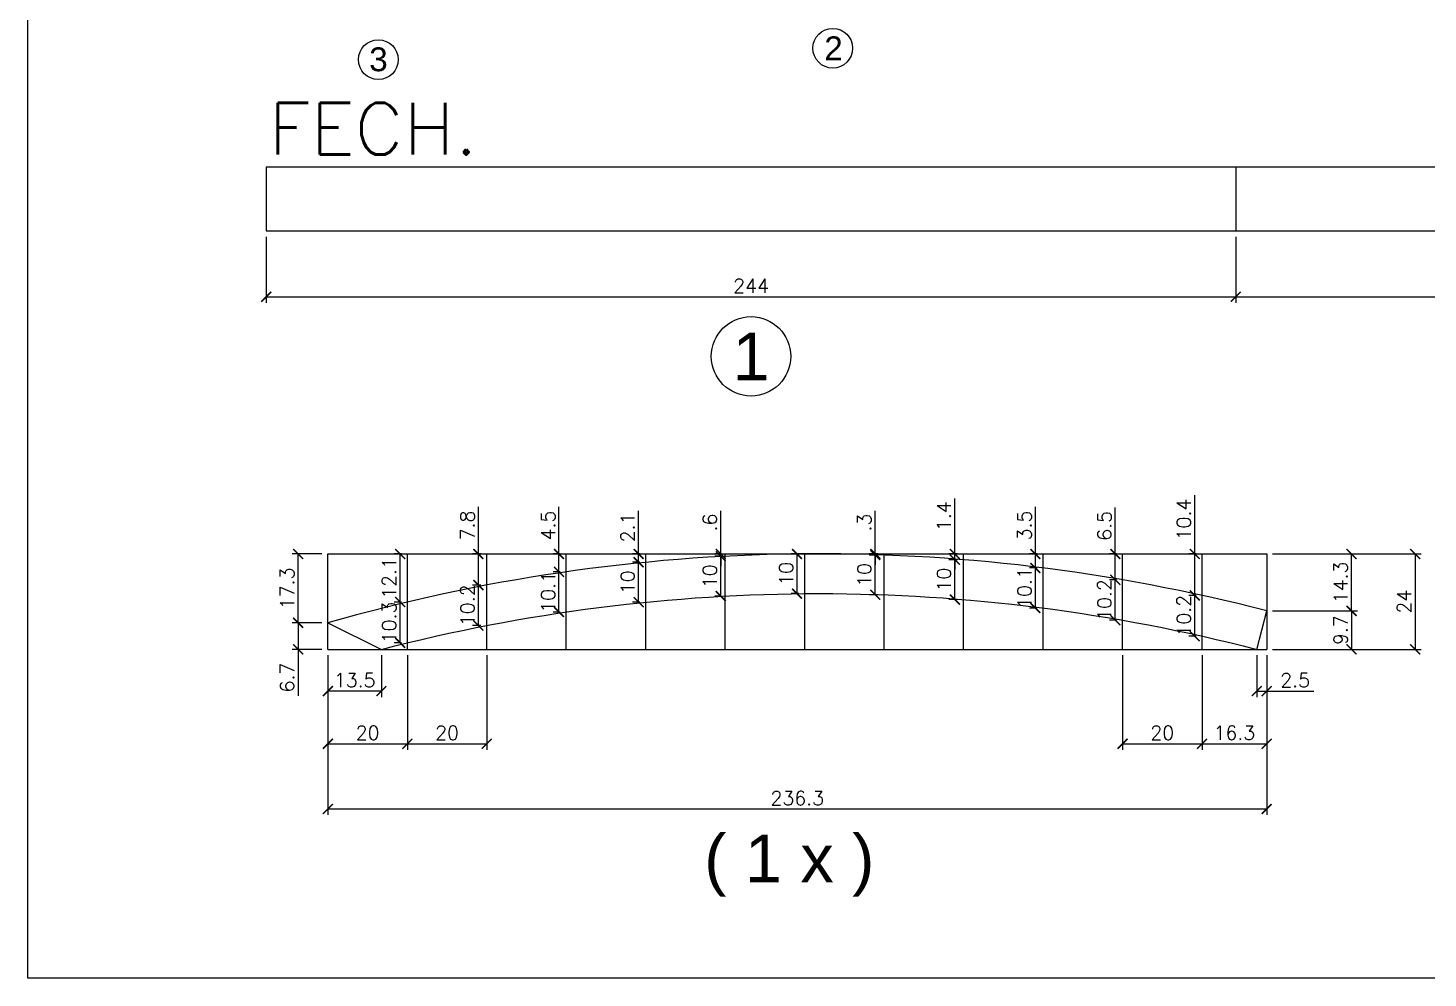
# Model space of a CAD drawing. Extents: x 1894 to 8661, y -614 to 3008.
# Drawn here: x 5896 to 6601, y 834 to 1313 of the extents above; entities that cross this region are included whole.
import ezdxf
from ezdxf.enums import TextEntityAlignment as Align

# ---------------------------------------------------------------- set-up
doc = ezdxf.new("R2010")
doc.units = 0
doc.header["$PDMODE"] = 34
for name, color, linetype in [('COTA', 241, 'Continuous'), ('Painéis', 200, 'Continuous'), ('Romaneio', 10, 'Continuous')]:
    doc.layers.add(name, color=color, linetype=linetype)
doc.layers.add('Texto Seção', color=7, linetype='Continuous', lineweight=15)
doc.styles.add('ARIAL', font='arial.ttf')
doc.styles.add('REGUA-120', font='ROMANS.shx', dxfattribs={"height": 15})
doc.styles.add('ROMANS', font='romans.shx')
doc.dimstyles.new('Cota Seção (2x)', dxfattribs={"dimtxt": 7, "dimasz": 5, "dimexe": 3, "dimexo": 3, "dimgap": 2, "dimtad": 3, "dimdec": 1, "dimlfac": 0.5, "dimzin": 12, "dimdsep": 46, "dimtxsty": 'ROMANS', "dimblk": 'ARCHTICK', "dimcen": 0, "dimclrd": 4, "dimclre": 4, "dimclrt": 1, "dimadec": 1, "dimazin": 3, "dimtfac": 1, "dimtdec": 1, "dimtmove": 0, "dimatfit": 3, "dimldrblk": 'OBLIQUE', "dimfxl": 1, "dimtolj": 1, "dimtzin": 12, "dimarcsym": 0})

# ---------------------------------------------------------------- blocks, each defined once
blk = doc.blocks.new('_ArchTick')
at = {"color": 0, "linetype": 'ByBlock', "const_width": 0.15}
blk.add_lwpolyline([(-0.5, -0.5), (0.5, 0.5)], dxfattribs=at)
blk = doc.blocks.new('*D295')
at = {"layer": 'COTA', "color": 4, "lineweight": -2, "transparency": 16777216}
for p, q in [((6016.35, 1207.56), (6016.35, 1174.4)), ((6504.35, 1207.56), (6504.35, 1174.4)), ((6016.35, 1177.4), (6504.35, 1177.4))]:
    blk.add_line(p, q, dxfattribs=at)
at = {"layer": 'Defpoints', "color": 0, "transparency": 16777216}
for p in [(6016.35, 1210.56), (6504.35, 1210.56), (6504.35, 1177.4)]:
    blk.add_point(p, dxfattribs=at)
at = {"layer": 'COTA', "color": 4, "lineweight": -2, "transparency": 16777216, "xscale": 5, "yscale": 5, "zscale": 5, "rotation": 180}
blk.add_blockref('_ArchTick', (6016.35, 1177.4), dxfattribs=at)
at = {"layer": 'COTA', "color": 4, "lineweight": -2, "transparency": 16777216, "xscale": 5, "yscale": 5, "zscale": 5}
blk.add_blockref('_ArchTick', (6504.35, 1177.4), dxfattribs=at)
at = {"layer": 'COTA', "color": 1, "transparency": 16777216, "insert": (6260.35, 1182.9), "char_height": 7, "attachment_point": 5, "style": 'ROMANS'}
blk.add_mtext('\\A1;244', dxfattribs=at)
blk = doc.blocks.new('_Oblique')
at = {"color": 0, "linetype": 'ByBlock', "lineweight": -2}
blk.add_line((-0.5, -0.5), (0.5, 0.5), dxfattribs=at)
blk = doc.blocks.new('*D338')
at = {"layer": 'COTA', "color": 4, "lineweight": -2, "transparency": 16777216}
for p, q in [((6504.35, 1207.56), (6504.35, 1174.4)), ((6846.35, 1207.56), (6846.35, 1174.4)), ((6504.35, 1177.4), (6846.35, 1177.4))]:
    blk.add_line(p, q, dxfattribs=at)
at = {"layer": 'Defpoints', "color": 0, "transparency": 16777216}
for p in [(6504.35, 1210.56), (6846.35, 1210.56), (6846.35, 1177.4)]:
    blk.add_point(p, dxfattribs=at)
at = {"layer": 'COTA', "color": 4, "lineweight": -2, "transparency": 16777216, "xscale": 5, "yscale": 5, "zscale": 5, "rotation": 180}
blk.add_blockref('_ArchTick', (6504.35, 1177.4), dxfattribs=at)
at = {"layer": 'COTA', "color": 4, "lineweight": -2, "transparency": 16777216, "xscale": 5, "yscale": 5, "zscale": 5}
blk.add_blockref('_ArchTick', (6846.35, 1177.4), dxfattribs=at)
at = {"layer": 'COTA', "color": 1, "transparency": 16777216, "insert": (6675.35, 1182.9), "char_height": 7, "attachment_point": 5, "style": 'ROMANS'}
blk.add_mtext('\\A1;171', dxfattribs=at)
blk = doc.blocks.new('*D346')
at = {"layer": 'COTA', "color": 4, "lineweight": -2, "transparency": 16777216}
for p, q in [((6047.36, 996.9), (6047.36, 916.55)), ((6519.93, 996.9), (6519.93, 916.55)), ((6047.36, 919.55), (6519.93, 919.55))]:
    blk.add_line(p, q, dxfattribs=at)
at = {"layer": 'Defpoints', "color": 0, "transparency": 16777216}
for p in [(6047.36, 999.9), (6519.93, 999.9), (6519.93, 919.55)]:
    blk.add_point(p, dxfattribs=at)
at = {"layer": 'COTA', "color": 4, "lineweight": -2, "transparency": 16777216, "xscale": 5, "yscale": 5, "zscale": 5, "rotation": 180}
blk.add_blockref('_ArchTick', (6047.36, 919.55), dxfattribs=at)
at = {"layer": 'COTA', "color": 4, "lineweight": -2, "transparency": 16777216, "xscale": 5, "yscale": 5, "zscale": 5}
blk.add_blockref('_ArchTick', (6519.93, 919.55), dxfattribs=at)
at = {"layer": 'COTA', "color": 1, "transparency": 16777216, "insert": (6283.64, 925.05), "char_height": 7, "attachment_point": 5, "style": 'ROMANS'}
blk.add_mtext('\\A1;236.3', dxfattribs=at)
blk = doc.blocks.new('*D347')
at = {"layer": 'COTA', "color": 4, "lineweight": -2, "transparency": 16777216}
for p, q in [((6044.36, 1013.27), (6029.37, 1013.27)), ((6032.37, 1013.27), (6032.37, 999.9)), ((6044.36, 999.9), (6029.37, 999.9)), ((6032.37, 999.9), (6032.37, 976.57))]:
    blk.add_line(p, q, dxfattribs=at)
at = {"layer": 'Defpoints', "color": 0, "transparency": 16777216}
for p in [(6047.36, 1013.27), (6032.37, 999.9), (6047.36, 999.9)]:
    blk.add_point(p, dxfattribs=at)
at = {"layer": 'COTA', "color": 4, "lineweight": -2, "transparency": 16777216, "xscale": 5, "yscale": 5, "zscale": 5}
for p, rotation in [((6032.37, 1013.27), 90), ((6032.37, 999.9), 270)]:
    blk.add_blockref('_ArchTick', p, dxfattribs=dict(at, rotation=rotation))
at = {"layer": 'COTA', "color": 1, "transparency": 16777216, "insert": (6026.87, 985.74), "char_height": 7, "attachment_point": 5, "rotation": 90, "style": 'ROMANS'}
blk.add_mtext('\\A1;6.7', dxfattribs=at)
blk = doc.blocks.new('*D348')
at = {"layer": 'COTA', "color": 4, "lineweight": -2, "transparency": 16777216}
for p, q in [((6044.36, 1047.91), (6029.37, 1047.91)), ((6032.37, 1013.27), (6032.37, 1047.91)), ((6044.36, 1013.27), (6029.37, 1013.27))]:
    blk.add_line(p, q, dxfattribs=at)
at = {"layer": 'Defpoints', "color": 0, "transparency": 16777216}
for p in [(6032.37, 1047.91), (6047.36, 1047.91), (6047.36, 1013.27)]:
    blk.add_point(p, dxfattribs=at)
at = {"layer": 'COTA', "color": 4, "lineweight": -2, "transparency": 16777216, "xscale": 5, "yscale": 5, "zscale": 5}
for p, rotation in [((6032.37, 1047.91), 90), ((6032.37, 1013.27), 270)]:
    blk.add_blockref('_ArchTick', p, dxfattribs=dict(at, rotation=rotation))
at = {"layer": 'COTA', "color": 1, "transparency": 16777216, "insert": (6026.87, 1030.59), "char_height": 7, "attachment_point": 5, "rotation": 90, "style": 'ROMANS'}
blk.add_mtext('\\A1;17.3', dxfattribs=at)
blk = doc.blocks.new('*D349')
at = {"layer": 'COTA', "color": 4, "lineweight": -2, "transparency": 16777216}
for p, q in [((6047.36, 996.9), (6047.36, 975.89)), ((6074.34, 996.9), (6074.34, 975.89)), ((6074.34, 978.89), (6047.36, 978.89))]:
    blk.add_line(p, q, dxfattribs=at)
at = {"layer": 'Defpoints', "color": 0, "transparency": 16777216}
for p in [(6047.36, 999.9), (6074.34, 999.9), (6047.36, 978.89)]:
    blk.add_point(p, dxfattribs=at)
at = {"layer": 'COTA', "color": 4, "lineweight": -2, "transparency": 16777216, "xscale": 5, "yscale": 5, "zscale": 5, "rotation": 180}
blk.add_blockref('_ArchTick', (6047.36, 978.89), dxfattribs=at)
at = {"layer": 'COTA', "color": 4, "lineweight": -2, "transparency": 16777216, "xscale": 5, "yscale": 5, "zscale": 5}
blk.add_blockref('_ArchTick', (6074.34, 978.89), dxfattribs=at)
at = {"layer": 'COTA', "color": 1, "transparency": 16777216, "insert": (6060.85, 984.39), "char_height": 7, "attachment_point": 5, "style": 'ROMANS'}
blk.add_mtext('\\A1;13.5', dxfattribs=at)
blk = doc.blocks.new('*D350')
at = {"layer": 'COTA', "color": 4, "lineweight": -2, "transparency": 16777216}
for p, q in [((6047.36, 996.9), (6047.36, 949.37)), ((6087.36, 996.9), (6087.36, 949.37)), ((6047.36, 952.37), (6087.36, 952.37))]:
    blk.add_line(p, q, dxfattribs=at)
at = {"layer": 'Defpoints', "color": 0, "transparency": 16777216}
for p in [(6047.36, 999.9), (6087.36, 999.9), (6087.36, 952.37)]:
    blk.add_point(p, dxfattribs=at)
at = {"layer": 'COTA', "color": 4, "lineweight": -2, "transparency": 16777216, "xscale": 5, "yscale": 5, "zscale": 5, "rotation": 180}
blk.add_blockref('_ArchTick', (6047.36, 952.37), dxfattribs=at)
at = {"layer": 'COTA', "color": 4, "lineweight": -2, "transparency": 16777216, "xscale": 5, "yscale": 5, "zscale": 5}
blk.add_blockref('_ArchTick', (6087.36, 952.37), dxfattribs=at)
at = {"layer": 'COTA', "color": 1, "transparency": 16777216, "insert": (6067.36, 957.87), "char_height": 7, "attachment_point": 5, "style": 'ROMANS'}
blk.add_mtext('\\A1;20', dxfattribs=at)
blk = doc.blocks.new('*D351')
at = {"layer": 'COTA', "color": 4, "lineweight": -2, "transparency": 16777216}
for p, q in [((6087.36, 996.9), (6087.36, 949.37)), ((6127.36, 996.9), (6127.36, 949.37)), ((6087.36, 952.37), (6127.36, 952.37))]:
    blk.add_line(p, q, dxfattribs=at)
at = {"layer": 'Defpoints', "color": 0, "transparency": 16777216}
for p in [(6087.36, 999.9), (6127.36, 999.9), (6127.36, 952.37)]:
    blk.add_point(p, dxfattribs=at)
at = {"layer": 'COTA', "color": 4, "lineweight": -2, "transparency": 16777216, "xscale": 5, "yscale": 5, "zscale": 5, "rotation": 180}
blk.add_blockref('_ArchTick', (6087.36, 952.37), dxfattribs=at)
at = {"layer": 'COTA', "color": 4, "lineweight": -2, "transparency": 16777216, "xscale": 5, "yscale": 5, "zscale": 5}
blk.add_blockref('_ArchTick', (6127.36, 952.37), dxfattribs=at)
at = {"layer": 'COTA', "color": 1, "transparency": 16777216, "insert": (6107.36, 957.87), "char_height": 7, "attachment_point": 5, "style": 'ROMANS'}
blk.add_mtext('\\A1;20', dxfattribs=at)
blk = doc.blocks.new('*D352')
at = {"layer": 'COTA', "color": 4, "lineweight": -2, "transparency": 16777216}
for p, q in [((6447.36, 996.9), (6447.36, 949.37)), ((6487.36, 996.9), (6487.36, 949.37)), ((6447.36, 952.37), (6487.36, 952.37))]:
    blk.add_line(p, q, dxfattribs=at)
at = {"layer": 'Defpoints', "color": 0, "transparency": 16777216}
for p in [(6447.36, 999.9), (6487.36, 999.9), (6487.36, 952.37)]:
    blk.add_point(p, dxfattribs=at)
at = {"layer": 'COTA', "color": 4, "lineweight": -2, "transparency": 16777216, "xscale": 5, "yscale": 5, "zscale": 5, "rotation": 180}
blk.add_blockref('_ArchTick', (6447.36, 952.37), dxfattribs=at)
at = {"layer": 'COTA', "color": 4, "lineweight": -2, "transparency": 16777216, "xscale": 5, "yscale": 5, "zscale": 5}
blk.add_blockref('_ArchTick', (6487.36, 952.37), dxfattribs=at)
at = {"layer": 'COTA', "color": 1, "transparency": 16777216, "insert": (6467.36, 957.87), "char_height": 7, "attachment_point": 5, "style": 'ROMANS'}
blk.add_mtext('\\A1;20', dxfattribs=at)
blk = doc.blocks.new('*D353')
at = {"layer": 'COTA', "color": 4, "lineweight": -2, "transparency": 16777216}
for p, q in [((6487.36, 996.9), (6487.36, 949.37)), ((6519.93, 996.9), (6519.93, 949.37)), ((6487.36, 952.37), (6519.93, 952.37))]:
    blk.add_line(p, q, dxfattribs=at)
at = {"layer": 'Defpoints', "color": 0, "transparency": 16777216}
for p in [(6487.36, 999.9), (6519.93, 999.9), (6519.93, 952.37)]:
    blk.add_point(p, dxfattribs=at)
at = {"layer": 'COTA', "color": 4, "lineweight": -2, "transparency": 16777216, "xscale": 5, "yscale": 5, "zscale": 5, "rotation": 180}
blk.add_blockref('_ArchTick', (6487.36, 952.37), dxfattribs=at)
at = {"layer": 'COTA', "color": 4, "lineweight": -2, "transparency": 16777216, "xscale": 5, "yscale": 5, "zscale": 5}
blk.add_blockref('_ArchTick', (6519.93, 952.37), dxfattribs=at)
at = {"layer": 'COTA', "color": 1, "transparency": 16777216, "insert": (6503.64, 957.87), "char_height": 7, "attachment_point": 5, "style": 'ROMANS'}
blk.add_mtext('\\A1;16.3', dxfattribs=at)
blk = doc.blocks.new('*D354')
at = {"layer": 'COTA', "color": 4, "lineweight": -2, "transparency": 16777216}
for p, q in [((6514.91, 996.9), (6514.91, 975.89)), ((6519.93, 996.9), (6519.93, 975.89)), ((6514.91, 978.89), (6519.93, 978.89)), ((6519.93, 978.89), (6543.6, 978.89))]:
    blk.add_line(p, q, dxfattribs=at)
at = {"layer": 'Defpoints', "color": 0, "transparency": 16777216}
for p in [(6514.91, 999.9), (6519.93, 999.9), (6519.93, 978.89)]:
    blk.add_point(p, dxfattribs=at)
at = {"layer": 'COTA', "color": 4, "lineweight": -2, "transparency": 16777216, "xscale": 5, "yscale": 5, "zscale": 5, "rotation": 180}
blk.add_blockref('_ArchTick', (6514.91, 978.89), dxfattribs=at)
at = {"layer": 'COTA', "color": 4, "lineweight": -2, "transparency": 16777216, "xscale": 5, "yscale": 5, "zscale": 5}
blk.add_blockref('_ArchTick', (6519.93, 978.89), dxfattribs=at)
at = {"layer": 'COTA', "color": 1, "transparency": 16777216, "insert": (6534.26, 984.39), "char_height": 7, "attachment_point": 5, "style": 'ROMANS'}
blk.add_mtext('\\A1;2.5', dxfattribs=at)
blk = doc.blocks.new('*D355')
at = {"layer": 'COTA', "color": 4, "lineweight": -2, "transparency": 16777216}
for p, q in [((6522.93, 1019.26), (6565.64, 1019.26)), ((6562.64, 1019.26), (6562.64, 999.9)), ((6522.93, 999.9), (6565.64, 999.9))]:
    blk.add_line(p, q, dxfattribs=at)
at = {"layer": 'Defpoints', "color": 0, "transparency": 16777216}
for p in [(6519.93, 1019.26), (6519.93, 999.9), (6562.64, 999.9)]:
    blk.add_point(p, dxfattribs=at)
at = {"layer": 'COTA', "color": 4, "lineweight": -2, "transparency": 16777216, "xscale": 5, "yscale": 5, "zscale": 5}
for p, rotation in [((6562.64, 1019.26), 90), ((6562.64, 999.9), 270)]:
    blk.add_blockref('_ArchTick', p, dxfattribs=dict(at, rotation=rotation))
at = {"layer": 'COTA', "color": 1, "transparency": 16777216, "insert": (6557.14, 1009.58), "char_height": 7, "attachment_point": 5, "rotation": 90, "style": 'ROMANS'}
blk.add_mtext('\\A1;9.7', dxfattribs=at)
blk = doc.blocks.new('*D356')
at = {"layer": 'COTA', "color": 4, "lineweight": -2, "transparency": 16777216}
for p, q in [((6522.93, 1047.91), (6565.64, 1047.91)), ((6562.64, 1019.26), (6562.64, 1047.91)), ((6522.93, 1019.26), (6565.64, 1019.26))]:
    blk.add_line(p, q, dxfattribs=at)
at = {"layer": 'Defpoints', "color": 0, "transparency": 16777216}
for p in [(6519.93, 1047.91), (6562.64, 1047.91), (6519.93, 1019.26)]:
    blk.add_point(p, dxfattribs=at)
at = {"layer": 'COTA', "color": 4, "lineweight": -2, "transparency": 16777216, "xscale": 5, "yscale": 5, "zscale": 5}
for p, rotation in [((6562.64, 1047.91), 90), ((6562.64, 1019.26), 270)]:
    blk.add_blockref('_ArchTick', p, dxfattribs=dict(at, rotation=rotation))
at = {"layer": 'COTA', "color": 1, "transparency": 16777216, "insert": (6557.14, 1033.59), "char_height": 7, "attachment_point": 5, "rotation": 90, "style": 'ROMANS'}
blk.add_mtext('\\A1;14.3', dxfattribs=at)
blk = doc.blocks.new('*D357')
at = {"layer": 'COTA', "color": 4, "lineweight": -2, "transparency": 16777216}
for p, q in [((6522.93, 1047.91), (6597.68, 1047.91)), ((6594.68, 1047.91), (6594.68, 999.9)), ((6522.93, 999.9), (6597.68, 999.9))]:
    blk.add_line(p, q, dxfattribs=at)
at = {"layer": 'Defpoints', "color": 0, "transparency": 16777216}
for p in [(6519.93, 1047.91), (6519.93, 999.9), (6594.68, 999.9)]:
    blk.add_point(p, dxfattribs=at)
at = {"layer": 'COTA', "color": 4, "lineweight": -2, "transparency": 16777216, "xscale": 5, "yscale": 5, "zscale": 5}
for p, rotation in [((6594.68, 1047.91), 90), ((6594.68, 999.9), 270)]:
    blk.add_blockref('_ArchTick', p, dxfattribs=dict(at, rotation=rotation))
at = {"layer": 'COTA', "color": 1, "transparency": 16777216, "insert": (6589.18, 1023.91), "char_height": 7, "attachment_point": 5, "rotation": 90, "style": 'ROMANS'}
blk.add_mtext('\\A1;24', dxfattribs=at)
blk = doc.blocks.new('*D358')
at = {"layer": 'COTA', "color": 4, "lineweight": -2, "transparency": 16777216}
for p, q in [((6084.36, 1023.74), (6080.75, 1023.74)), ((6083.75, 1003.17), (6083.75, 1023.74)), ((6084.36, 1003.17), (6080.75, 1003.17))]:
    blk.add_line(p, q, dxfattribs=at)
at = {"layer": 'Defpoints', "color": 0, "transparency": 16777216}
for p in [(6083.75, 1023.74), (6087.36, 1023.74), (6087.36, 1003.17)]:
    blk.add_point(p, dxfattribs=at)
at = {"layer": 'COTA', "color": 4, "lineweight": -2, "transparency": 16777216, "xscale": 5, "yscale": 5, "zscale": 5}
for p, rotation in [((6083.75, 1023.74), 90), ((6083.75, 1003.17), 270)]:
    blk.add_blockref('_ArchTick', p, dxfattribs=dict(at, rotation=rotation))
at = {"layer": 'COTA', "color": 1, "transparency": 16777216, "insert": (6078.25, 1013.45), "char_height": 7, "attachment_point": 5, "rotation": 90, "style": 'ROMANS'}
blk.add_mtext('\\A1;10.3', dxfattribs=at)
blk = doc.blocks.new('*D359')
at = {"layer": 'COTA', "color": 4, "lineweight": -2, "transparency": 16777216}
for p, q in [((6084.36, 1047.91), (6080.75, 1047.91)), ((6083.75, 1023.74), (6083.75, 1047.91)), ((6084.36, 1023.74), (6080.75, 1023.74))]:
    blk.add_line(p, q, dxfattribs=at)
at = {"layer": 'Defpoints', "color": 0, "transparency": 16777216}
for p in [(6083.75, 1047.91), (6087.36, 1047.91), (6087.36, 1023.74)]:
    blk.add_point(p, dxfattribs=at)
at = {"layer": 'COTA', "color": 4, "lineweight": -2, "transparency": 16777216, "xscale": 5, "yscale": 5, "zscale": 5}
for p, rotation in [((6083.75, 1047.91), 90), ((6083.75, 1023.74), 270)]:
    blk.add_blockref('_ArchTick', p, dxfattribs=dict(at, rotation=rotation))
at = {"layer": 'COTA', "color": 1, "transparency": 16777216, "insert": (6078.25, 1035.83), "char_height": 7, "attachment_point": 5, "rotation": 90, "style": 'ROMANS'}
blk.add_mtext('\\A1;12.1', dxfattribs=at)
blk = doc.blocks.new('*D360')
at = {"layer": 'COTA', "color": 4, "lineweight": -2, "transparency": 16777216}
for p, q in [((6124.36, 1032.27), (6120.11, 1032.27)), ((6123.11, 1011.9), (6123.11, 1032.27)), ((6124.36, 1011.9), (6120.11, 1011.9))]:
    blk.add_line(p, q, dxfattribs=at)
at = {"layer": 'Defpoints', "color": 0, "transparency": 16777216}
for p in [(6123.11, 1032.27), (6127.36, 1032.27), (6127.36, 1011.9)]:
    blk.add_point(p, dxfattribs=at)
at = {"layer": 'COTA', "color": 4, "lineweight": -2, "transparency": 16777216, "xscale": 5, "yscale": 5, "zscale": 5}
for p, rotation in [((6123.11, 1032.27), 90), ((6123.11, 1011.9), 270)]:
    blk.add_blockref('_ArchTick', p, dxfattribs=dict(at, rotation=rotation))
at = {"layer": 'COTA', "color": 1, "transparency": 16777216, "insert": (6117.61, 1022.09), "char_height": 7, "attachment_point": 5, "rotation": 90, "style": 'ROMANS'}
blk.add_mtext('\\A1;10.2', dxfattribs=at)
blk = doc.blocks.new('*D361')
at = {"layer": 'COTA', "color": 4, "lineweight": -2, "transparency": 16777216}
for p, q in [((6123.11, 1047.91), (6123.11, 1071.58)), ((6124.36, 1047.91), (6120.11, 1047.91)), ((6123.11, 1032.27), (6123.11, 1047.91)), ((6124.36, 1032.27), (6120.11, 1032.27))]:
    blk.add_line(p, q, dxfattribs=at)
at = {"layer": 'Defpoints', "color": 0, "transparency": 16777216}
for p in [(6123.11, 1047.91), (6127.36, 1047.91), (6127.36, 1032.27)]:
    blk.add_point(p, dxfattribs=at)
at = {"layer": 'COTA', "color": 4, "lineweight": -2, "transparency": 16777216, "xscale": 5, "yscale": 5, "zscale": 5}
for p, rotation in [((6123.11, 1047.91), 90), ((6123.11, 1032.27), 270)]:
    blk.add_blockref('_ArchTick', p, dxfattribs=dict(at, rotation=rotation))
at = {"layer": 'COTA', "color": 1, "transparency": 16777216, "insert": (6117.61, 1062.25), "char_height": 7, "attachment_point": 5, "rotation": 90, "style": 'ROMANS'}
blk.add_mtext('\\A1;7.8', dxfattribs=at)
blk = doc.blocks.new('*D362')
at = {"layer": 'COTA', "color": 4, "lineweight": -2, "transparency": 16777216}
for p, q in [((6164.36, 1038.92), (6160.69, 1038.92)), ((6163.69, 1018.71), (6163.69, 1038.92)), ((6164.36, 1018.71), (6160.69, 1018.71))]:
    blk.add_line(p, q, dxfattribs=at)
at = {"layer": 'Defpoints', "color": 0, "transparency": 16777216}
for p in [(6163.69, 1038.92), (6167.36, 1038.92), (6167.36, 1018.71)]:
    blk.add_point(p, dxfattribs=at)
at = {"layer": 'COTA', "color": 4, "lineweight": -2, "transparency": 16777216, "xscale": 5, "yscale": 5, "zscale": 5}
for p, rotation in [((6163.69, 1038.92), 90), ((6163.69, 1018.71), 270)]:
    blk.add_blockref('_ArchTick', p, dxfattribs=dict(at, rotation=rotation))
at = {"layer": 'COTA', "color": 1, "transparency": 16777216, "insert": (6158.19, 1028.82), "char_height": 7, "attachment_point": 5, "rotation": 90, "style": 'ROMANS'}
blk.add_mtext('\\A1;10.1', dxfattribs=at)
blk = doc.blocks.new('*D363')
at = {"layer": 'COTA', "color": 4, "lineweight": -2, "transparency": 16777216}
for p, q in [((6163.69, 1047.91), (6163.69, 1071.58)), ((6164.36, 1047.91), (6160.69, 1047.91)), ((6163.69, 1038.92), (6163.69, 1047.91)), ((6164.36, 1038.92), (6160.69, 1038.92))]:
    blk.add_line(p, q, dxfattribs=at)
at = {"layer": 'Defpoints', "color": 0, "transparency": 16777216}
for p in [(6163.69, 1047.91), (6167.36, 1047.91), (6167.36, 1038.92)]:
    blk.add_point(p, dxfattribs=at)
at = {"layer": 'COTA', "color": 4, "lineweight": -2, "transparency": 16777216, "xscale": 5, "yscale": 5, "zscale": 5}
for p, rotation in [((6163.69, 1047.91), 90), ((6163.69, 1038.92), 270)]:
    blk.add_blockref('_ArchTick', p, dxfattribs=dict(at, rotation=rotation))
at = {"layer": 'COTA', "color": 1, "transparency": 16777216, "insert": (6158.19, 1062.25), "char_height": 7, "attachment_point": 5, "rotation": 90, "style": 'ROMANS'}
blk.add_mtext('\\A1;4.5', dxfattribs=at)
blk = doc.blocks.new('*D364')
at = {"layer": 'COTA', "color": 4, "lineweight": -2, "transparency": 16777216}
for p, q in [((6204.36, 1043.74), (6200.77, 1043.74)), ((6203.77, 1023.64), (6203.77, 1043.74)), ((6204.36, 1023.64), (6200.77, 1023.64))]:
    blk.add_line(p, q, dxfattribs=at)
at = {"layer": 'Defpoints', "color": 0, "transparency": 16777216}
for p in [(6203.77, 1043.74), (6207.36, 1043.74), (6207.36, 1023.64)]:
    blk.add_point(p, dxfattribs=at)
at = {"layer": 'COTA', "color": 4, "lineweight": -2, "transparency": 16777216, "xscale": 5, "yscale": 5, "zscale": 5}
for p, rotation in [((6203.77, 1043.74), 90), ((6203.77, 1023.64), 270)]:
    blk.add_blockref('_ArchTick', p, dxfattribs=dict(at, rotation=rotation))
at = {"layer": 'COTA', "color": 1, "transparency": 16777216, "insert": (6198.27, 1033.69), "char_height": 7, "attachment_point": 5, "rotation": 90, "style": 'ROMANS'}
blk.add_mtext('\\A1;10', dxfattribs=at)
blk = doc.blocks.new('*D365')
at = {"layer": 'COTA', "color": 4, "lineweight": -2, "transparency": 16777216}
for p, q in [((6203.77, 1047.91), (6203.77, 1069.58)), ((6204.36, 1047.91), (6200.77, 1047.91)), ((6204.36, 1043.74), (6200.77, 1043.74)), ((6203.77, 1043.74), (6203.77, 1047.91))]:
    blk.add_line(p, q, dxfattribs=at)
at = {"layer": 'Defpoints', "color": 0, "transparency": 16777216}
for p in [(6203.77, 1047.91), (6207.36, 1047.91), (6207.36, 1043.74)]:
    blk.add_point(p, dxfattribs=at)
at = {"layer": 'COTA', "color": 4, "lineweight": -2, "transparency": 16777216, "xscale": 5, "yscale": 5, "zscale": 5}
for p, rotation in [((6203.77, 1047.91), 90), ((6203.77, 1043.74), 270)]:
    blk.add_blockref('_ArchTick', p, dxfattribs=dict(at, rotation=rotation))
at = {"layer": 'COTA', "color": 1, "transparency": 16777216, "insert": (6198.27, 1061.25), "char_height": 7, "attachment_point": 5, "rotation": 90, "style": 'ROMANS'}
blk.add_mtext('\\A1;2.1', dxfattribs=at)
blk = doc.blocks.new('*D366')
at = {"layer": 'COTA', "color": 4, "lineweight": -2, "transparency": 16777216}
for p, q in [((6244.36, 1046.74), (6242.11, 1046.74)), ((6245.11, 1026.71), (6245.11, 1046.74)), ((6244.36, 1026.71), (6242.11, 1026.71))]:
    blk.add_line(p, q, dxfattribs=at)
at = {"layer": 'Defpoints', "color": 0, "transparency": 16777216}
for p in [(6245.11, 1046.74), (6247.36, 1046.74), (6247.36, 1026.71)]:
    blk.add_point(p, dxfattribs=at)
at = {"layer": 'COTA', "color": 4, "lineweight": -2, "transparency": 16777216, "xscale": 5, "yscale": 5, "zscale": 5}
for p, rotation in [((6245.11, 1046.74), 90), ((6245.11, 1026.71), 270)]:
    blk.add_blockref('_ArchTick', p, dxfattribs=dict(at, rotation=rotation))
at = {"layer": 'COTA', "color": 1, "transparency": 16777216, "insert": (6239.61, 1036.73), "char_height": 7, "attachment_point": 5, "rotation": 90, "style": 'ROMANS'}
blk.add_mtext('\\A1;10', dxfattribs=at)
blk = doc.blocks.new('*D367')
at = {"layer": 'COTA', "color": 4, "lineweight": -2, "transparency": 16777216}
for p, q in [((6245.11, 1047.91), (6245.11, 1069.58)), ((6244.36, 1047.91), (6242.11, 1047.91)), ((6244.36, 1046.74), (6242.11, 1046.74)), ((6245.11, 1046.74), (6245.11, 1047.91)), ((6245.11, 1046.74), (6245.11, 1041.74))]:
    blk.add_line(p, q, dxfattribs=at)
at = {"layer": 'Defpoints', "color": 0, "transparency": 16777216}
for p in [(6245.11, 1047.91), (6247.36, 1047.91), (6247.36, 1046.74)]:
    blk.add_point(p, dxfattribs=at)
at = {"layer": 'COTA', "color": 4, "lineweight": -2, "transparency": 16777216, "xscale": 5, "yscale": 5, "zscale": 5}
for p, rotation in [((6245.11, 1047.91), 270), ((6245.11, 1046.74), 90)]:
    blk.add_blockref('_ArchTick', p, dxfattribs=dict(at, rotation=rotation))
at = {"layer": 'COTA', "color": 1, "transparency": 16777216, "insert": (6239.61, 1063.75), "char_height": 7, "attachment_point": 5, "rotation": 90, "style": 'ROMANS'}
blk.add_mtext('\\A1;.6', dxfattribs=at)
blk = doc.blocks.new('*D368')
at = {"layer": 'COTA', "color": 4, "lineweight": -2, "transparency": 16777216}
for p, q in [((6284.36, 1047.91), (6280.5, 1047.91)), ((6283.5, 1027.96), (6283.5, 1047.91)), ((6284.36, 1027.96), (6280.5, 1027.96))]:
    blk.add_line(p, q, dxfattribs=at)
at = {"layer": 'Defpoints', "color": 0, "transparency": 16777216}
for p in [(6283.5, 1047.91), (6287.36, 1047.91), (6287.36, 1027.96)]:
    blk.add_point(p, dxfattribs=at)
at = {"layer": 'COTA', "color": 4, "lineweight": -2, "transparency": 16777216, "xscale": 5, "yscale": 5, "zscale": 5}
for p, rotation in [((6283.5, 1047.91), 90), ((6283.5, 1027.96), 270)]:
    blk.add_blockref('_ArchTick', p, dxfattribs=dict(at, rotation=rotation))
at = {"layer": 'COTA', "color": 1, "transparency": 16777216, "insert": (6278, 1037.93), "char_height": 7, "attachment_point": 5, "rotation": 90, "style": 'ROMANS'}
blk.add_mtext('\\A1;10', dxfattribs=at)
blk = doc.blocks.new('*D369')
at = {"layer": 'COTA', "color": 4, "lineweight": -2, "transparency": 16777216}
for p, q in [((6324.36, 1047.39), (6319.9, 1047.39)), ((6322.9, 1027.38), (6322.9, 1047.39)), ((6324.36, 1027.38), (6319.9, 1027.38))]:
    blk.add_line(p, q, dxfattribs=at)
at = {"layer": 'Defpoints', "color": 0, "transparency": 16777216}
for p in [(6322.9, 1047.39), (6327.36, 1047.39), (6327.36, 1027.38)]:
    blk.add_point(p, dxfattribs=at)
at = {"layer": 'COTA', "color": 4, "lineweight": -2, "transparency": 16777216, "xscale": 5, "yscale": 5, "zscale": 5}
for p, rotation in [((6322.9, 1047.39), 90), ((6322.9, 1027.38), 270)]:
    blk.add_blockref('_ArchTick', p, dxfattribs=dict(at, rotation=rotation))
at = {"layer": 'COTA', "color": 1, "transparency": 16777216, "insert": (6317.4, 1037.38), "char_height": 7, "attachment_point": 5, "rotation": 90, "style": 'ROMANS'}
blk.add_mtext('\\A1;10', dxfattribs=at)
blk = doc.blocks.new('*D370')
at = {"layer": 'COTA', "color": 4, "lineweight": -2, "transparency": 16777216}
for p, q in [((6322.9, 1047.91), (6322.9, 1069.58)), ((6324.36, 1047.91), (6319.9, 1047.91)), ((6324.36, 1047.39), (6319.9, 1047.39)), ((6322.9, 1047.39), (6322.9, 1047.91)), ((6322.9, 1047.39), (6322.9, 1042.39))]:
    blk.add_line(p, q, dxfattribs=at)
at = {"layer": 'Defpoints', "color": 0, "transparency": 16777216}
for p in [(6322.9, 1047.91), (6327.36, 1047.91), (6327.36, 1047.39)]:
    blk.add_point(p, dxfattribs=at)
at = {"layer": 'COTA', "color": 4, "lineweight": -2, "transparency": 16777216, "xscale": 5, "yscale": 5, "zscale": 5}
for p, rotation in [((6322.9, 1047.91), 270), ((6322.9, 1047.39), 90)]:
    blk.add_blockref('_ArchTick', p, dxfattribs=dict(at, rotation=rotation))
at = {"layer": 'COTA', "color": 1, "transparency": 16777216, "insert": (6317.4, 1063.75), "char_height": 7, "attachment_point": 5, "rotation": 90, "style": 'ROMANS'}
blk.add_mtext('\\A1;.3', dxfattribs=at)
blk = doc.blocks.new('*D371')
at = {"layer": 'COTA', "color": 4, "lineweight": -2, "transparency": 16777216}
for p, q in [((6364.36, 1045.04), (6359.97, 1045.04)), ((6362.97, 1024.97), (6362.97, 1045.04)), ((6364.36, 1024.97), (6359.97, 1024.97))]:
    blk.add_line(p, q, dxfattribs=at)
at = {"layer": 'Defpoints', "color": 0, "transparency": 16777216}
for p in [(6362.97, 1045.04), (6367.36, 1045.04), (6367.36, 1024.97)]:
    blk.add_point(p, dxfattribs=at)
at = {"layer": 'COTA', "color": 4, "lineweight": -2, "transparency": 16777216, "xscale": 5, "yscale": 5, "zscale": 5}
for p, rotation in [((6362.97, 1045.04), 90), ((6362.97, 1024.97), 270)]:
    blk.add_blockref('_ArchTick', p, dxfattribs=dict(at, rotation=rotation))
at = {"layer": 'COTA', "color": 1, "transparency": 16777216, "insert": (6357.47, 1035), "char_height": 7, "attachment_point": 5, "rotation": 90, "style": 'ROMANS'}
blk.add_mtext('\\A1;10', dxfattribs=at)
blk = doc.blocks.new('*D372')
at = {"layer": 'COTA', "color": 4, "lineweight": -2, "transparency": 16777216}
for p, q in [((6362.97, 1047.91), (6362.97, 1075.91)), ((6364.36, 1047.91), (6359.97, 1047.91)), ((6364.36, 1045.04), (6359.97, 1045.04)), ((6362.97, 1045.04), (6362.97, 1047.91)), ((6362.97, 1045.04), (6362.97, 1040.04))]:
    blk.add_line(p, q, dxfattribs=at)
at = {"layer": 'Defpoints', "color": 0, "transparency": 16777216}
for p in [(6362.97, 1047.91), (6367.36, 1047.91), (6367.36, 1045.04)]:
    blk.add_point(p, dxfattribs=at)
at = {"layer": 'COTA', "color": 4, "lineweight": -2, "transparency": 16777216, "xscale": 5, "yscale": 5, "zscale": 5}
for p, rotation in [((6362.97, 1047.91), 270), ((6362.97, 1045.04), 90)]:
    blk.add_blockref('_ArchTick', p, dxfattribs=dict(at, rotation=rotation))
at = {"layer": 'COTA', "color": 1, "transparency": 16777216, "insert": (6357.47, 1066.91), "char_height": 7, "attachment_point": 5, "rotation": 90, "style": 'ROMANS'}
blk.add_mtext('\\A1;1.4', dxfattribs=at)
blk = doc.blocks.new('*D373')
at = {"layer": 'COTA', "color": 4, "lineweight": -2, "transparency": 16777216}
for p, q in [((6404.36, 1040.88), (6400.47, 1040.88)), ((6403.47, 1020.72), (6403.47, 1040.88)), ((6404.36, 1020.72), (6400.47, 1020.72))]:
    blk.add_line(p, q, dxfattribs=at)
at = {"layer": 'Defpoints', "color": 0, "transparency": 16777216}
for p in [(6403.47, 1040.88), (6407.36, 1040.88), (6407.36, 1020.72)]:
    blk.add_point(p, dxfattribs=at)
at = {"layer": 'COTA', "color": 4, "lineweight": -2, "transparency": 16777216, "xscale": 5, "yscale": 5, "zscale": 5}
for p, rotation in [((6403.47, 1040.88), 90), ((6403.47, 1020.72), 270)]:
    blk.add_blockref('_ArchTick', p, dxfattribs=dict(at, rotation=rotation))
at = {"layer": 'COTA', "color": 1, "transparency": 16777216, "insert": (6397.97, 1030.8), "char_height": 7, "attachment_point": 5, "rotation": 90, "style": 'ROMANS'}
blk.add_mtext('\\A1;10.1', dxfattribs=at)
blk = doc.blocks.new('*D374')
at = {"layer": 'COTA', "color": 4, "lineweight": -2, "transparency": 16777216}
for p, q in [((6403.47, 1047.91), (6403.47, 1071.58)), ((6404.36, 1047.91), (6400.47, 1047.91)), ((6403.47, 1040.88), (6403.47, 1047.91)), ((6404.36, 1040.88), (6400.47, 1040.88))]:
    blk.add_line(p, q, dxfattribs=at)
at = {"layer": 'Defpoints', "color": 0, "transparency": 16777216}
for p in [(6403.47, 1047.91), (6407.36, 1047.91), (6407.36, 1040.88)]:
    blk.add_point(p, dxfattribs=at)
at = {"layer": 'COTA', "color": 4, "lineweight": -2, "transparency": 16777216, "xscale": 5, "yscale": 5, "zscale": 5}
for p, rotation in [((6403.47, 1047.91), 90), ((6403.47, 1040.88), 270)]:
    blk.add_blockref('_ArchTick', p, dxfattribs=dict(at, rotation=rotation))
at = {"layer": 'COTA', "color": 1, "transparency": 16777216, "insert": (6397.97, 1062.25), "char_height": 7, "attachment_point": 5, "rotation": 90, "style": 'ROMANS'}
blk.add_mtext('\\A1;3.5', dxfattribs=at)
blk = doc.blocks.new('*D375')
at = {"layer": 'COTA', "color": 4, "lineweight": -2, "transparency": 16777216}
for p, q in [((6444.36, 1034.9), (6440.72, 1034.9)), ((6443.72, 1014.6), (6443.72, 1034.9)), ((6444.36, 1014.6), (6440.72, 1014.6))]:
    blk.add_line(p, q, dxfattribs=at)
at = {"layer": 'Defpoints', "color": 0, "transparency": 16777216}
for p in [(6443.72, 1034.9), (6447.36, 1034.9), (6447.36, 1014.6)]:
    blk.add_point(p, dxfattribs=at)
at = {"layer": 'COTA', "color": 4, "lineweight": -2, "transparency": 16777216, "xscale": 5, "yscale": 5, "zscale": 5}
for p, rotation in [((6443.72, 1034.9), 90), ((6443.72, 1014.6), 270)]:
    blk.add_blockref('_ArchTick', p, dxfattribs=dict(at, rotation=rotation))
at = {"layer": 'COTA', "color": 1, "transparency": 16777216, "insert": (6438.22, 1024.75), "char_height": 7, "attachment_point": 5, "rotation": 90, "style": 'ROMANS'}
blk.add_mtext('\\A1;10.2', dxfattribs=at)
blk = doc.blocks.new('*D376')
at = {"layer": 'COTA', "color": 4, "lineweight": -2, "transparency": 16777216}
for p, q in [((6443.72, 1047.91), (6443.72, 1071.25)), ((6444.36, 1047.91), (6440.72, 1047.91)), ((6443.72, 1034.9), (6443.72, 1047.91)), ((6444.36, 1034.9), (6440.72, 1034.9))]:
    blk.add_line(p, q, dxfattribs=at)
at = {"layer": 'Defpoints', "color": 0, "transparency": 16777216}
for p in [(6443.72, 1047.91), (6447.36, 1047.91), (6447.36, 1034.9)]:
    blk.add_point(p, dxfattribs=at)
at = {"layer": 'COTA', "color": 4, "lineweight": -2, "transparency": 16777216, "xscale": 5, "yscale": 5, "zscale": 5}
for p, rotation in [((6443.72, 1047.91), 90), ((6443.72, 1034.9), 270)]:
    blk.add_blockref('_ArchTick', p, dxfattribs=dict(at, rotation=rotation))
at = {"layer": 'COTA', "color": 1, "transparency": 16777216, "insert": (6438.22, 1062.08), "char_height": 7, "attachment_point": 5, "rotation": 90, "style": 'ROMANS'}
blk.add_mtext('\\A1;6.5', dxfattribs=at)
blk = doc.blocks.new('*D377')
at = {"layer": 'COTA', "color": 4, "lineweight": -2, "transparency": 16777216}
for p, q in [((6484.36, 1027.06), (6480.7, 1027.06)), ((6483.7, 1006.57), (6483.7, 1027.06)), ((6484.36, 1006.57), (6480.7, 1006.57))]:
    blk.add_line(p, q, dxfattribs=at)
at = {"layer": 'Defpoints', "color": 0, "transparency": 16777216}
for p in [(6483.7, 1027.06), (6487.36, 1027.06), (6487.36, 1006.57)]:
    blk.add_point(p, dxfattribs=at)
at = {"layer": 'COTA', "color": 4, "lineweight": -2, "transparency": 16777216, "xscale": 5, "yscale": 5, "zscale": 5}
for p, rotation in [((6483.7, 1027.06), 90), ((6483.7, 1006.57), 270)]:
    blk.add_blockref('_ArchTick', p, dxfattribs=dict(at, rotation=rotation))
at = {"layer": 'COTA', "color": 1, "transparency": 16777216, "insert": (6478.2, 1016.82), "char_height": 7, "attachment_point": 5, "rotation": 90, "style": 'ROMANS'}
blk.add_mtext('\\A1;10.2', dxfattribs=at)
blk = doc.blocks.new('*D378')
at = {"layer": 'COTA', "color": 4, "lineweight": -2, "transparency": 16777216}
for p, q in [((6483.7, 1047.91), (6483.7, 1077.58)), ((6484.36, 1047.91), (6480.7, 1047.91)), ((6483.7, 1027.06), (6483.7, 1047.91)), ((6484.36, 1027.06), (6480.7, 1027.06))]:
    blk.add_line(p, q, dxfattribs=at)
at = {"layer": 'Defpoints', "color": 0, "transparency": 16777216}
for p in [(6483.7, 1047.91), (6487.36, 1047.91), (6487.36, 1027.06)]:
    blk.add_point(p, dxfattribs=at)
at = {"layer": 'COTA', "color": 4, "lineweight": -2, "transparency": 16777216, "xscale": 5, "yscale": 5, "zscale": 5}
for p, rotation in [((6483.7, 1047.91), 90), ((6483.7, 1027.06), 270)]:
    blk.add_blockref('_ArchTick', p, dxfattribs=dict(at, rotation=rotation))
at = {"layer": 'COTA', "color": 1, "transparency": 16777216, "insert": (6478.2, 1065.25), "char_height": 7, "attachment_point": 5, "rotation": 90, "style": 'ROMANS'}
blk.add_mtext('\\A1;10.4', dxfattribs=at)

msp = doc.modelspace()

# ---------------------------------------------------------------- linework, layer by layer
msp.add_lwpolyline([(6514.91, 999.9), (6519.93, 1019.26, 0.133937), (6047.36, 1013.27), (6074.34, 999.9, -0.127488)], format="xyb", close=True)
at = {"layer": 'COTA'}
for p, q in [((6047.36, 1047.91), (6519.93, 1047.91)), ((6047.36, 999.9), (6047.36, 1047.91)), ((6087.36, 999.9), (6087.36, 1047.91)), ((6127.36, 999.9), (6127.36, 1047.91)), ((6167.36, 999.9), (6167.36, 1047.91)), ((6207.36, 999.9), (6207.36, 1047.91)), ((6247.36, 999.9), (6247.36, 1047.91)), ((6287.36, 999.9), (6287.36, 1047.91)), ((6327.36, 999.9), (6327.36, 1047.91)), ((6367.36, 999.9), (6367.36, 1047.91)), ((6407.36, 999.9), (6407.36, 1047.91)), ((6447.36, 999.9), (6447.36, 1047.91)), ((6487.36, 999.9), (6487.36, 1047.91)), ((6519.93, 1047.91), (6519.93, 999.9)), ((6047.36, 999.9), (6519.93, 999.9))]:
    msp.add_line(p, q, dxfattribs=at)
msp.add_lwpolyline([(5896.41, 1828.71), (7278.35, 1828.71), (7278.35, 834.47), (5896.41, 834.47)], close=True, dxfattribs=at)
at = {"layer": 'Painéis'}
for p, q in [((6846.35, 1242.56), (6016.35, 1242.56)), ((6016.35, 1242.56), (6016.35, 1210.56)), ((6504.35, 1242.56), (6504.35, 1210.56)), ((6016.35, 1210.56), (6846.35, 1210.56))]:
    msp.add_line(p, q, dxfattribs=at)
at = {"layer": 'Romaneio', "color": 1, "linetype": 'ByBlock'}
for centre, radius in [((6301.5, 1302.51), 10), ((6072.76, 1296.75), 10), ((6260.35, 1147.4), 20)]:
    msp.add_circle(centre, radius, dxfattribs=at)

# ---------------------------------------------------------------- texts
at = {"layer": 'Romaneio', "color": 255, "linetype": 'ByBlock', "style": 'ARIAL'}
for s, height, p in [('2', 12, (6301.89, 1302.46)), ('3', 12, (6072.82, 1296.92)), ('1', 24, (6260.35, 1147.4)), ('( 1 x )', 24, (6279.62, 894.65))]:
    msp.add_text(s, height=height, dxfattribs=at).set_placement(p, align=Align.MIDDLE_CENTER)
at = {"layer": 'Texto Seção', "style": 'REGUA-120', "width": 1.05}
msp.add_text('FECH.', height=26, dxfattribs=at).set_placement((6017.55, 1248.99))

# ---------------------------------------------------------------- dimensions: what is measured, and where the dimension line sits
at = {"layer": 'COTA'}
for base, p1, p2, picture, middle in [((6504.35, 1177.4), (6016.35, 1210.56), (6504.35, 1210.56), '*D295', (6260.35, 1182.9)), ((6846.35, 1177.4), (6504.35, 1210.56), (6846.35, 1210.56), '*D338', (6675.35, 1182.9)), ((6519.93, 919.55), (6047.36, 999.9), (6519.93, 999.9), '*D346', (6283.64, 925.05)), ((6047.36, 978.89), (6074.34, 999.9), (6047.36, 999.9), '*D349', (6060.85, 984.39)), ((6087.36, 952.37), (6047.36, 999.9), (6087.36, 999.9), '*D350', (6067.36, 957.87)), ((6127.36, 952.37), (6087.36, 999.9), (6127.36, 999.9), '*D351', (6107.36, 957.87)), ((6487.36, 952.37), (6447.36, 999.9), (6487.36, 999.9), '*D352', (6467.36, 957.87)), ((6519.93, 978.89), (6514.91, 999.9), (6519.93, 999.9), '*D354', (6534.26, 984.39))]:
    dim = msp.add_linear_dim(base=base, p1=p1, p2=p2, dimstyle='Cota Seção (2x)', dxfattribs=at)
    dim.commit()
    dim.dimension.update_dxf_attribs({"geometry": picture, "text_midpoint": middle})
for base, p1, p2, picture, middle in [((6123.11, 1047.91), (6127.36, 1032.27), (6127.36, 1047.91), '*D361', (6117.61, 1062.25)), ((6163.69, 1047.91), (6167.36, 1038.92), (6167.36, 1047.91), '*D363', (6158.19, 1062.25)), ((6362.97, 1047.91), (6367.36, 1045.04), (6367.36, 1047.91), '*D372', (6357.47, 1066.91)), ((6403.47, 1047.91), (6407.36, 1040.88), (6407.36, 1047.91), '*D374', (6397.97, 1062.25)), ((6443.72, 1047.91), (6447.36, 1034.9), (6447.36, 1047.91), '*D376', (6438.22, 1062.08)), ((6483.7, 1047.91), (6487.36, 1027.06), (6487.36, 1047.91), '*D378', (6478.2, 1065.25)), ((6203.77, 1047.91), (6207.36, 1043.74), (6207.36, 1047.91), '*D365', (6198.27, 1061.25)), ((6245.11, 1047.91), (6247.36, 1046.74), (6247.36, 1047.91), '*D367', (6239.61, 1063.75)), ((6322.9, 1047.91), (6327.36, 1047.39), (6327.36, 1047.91), '*D370', (6317.4, 1063.75)), ((6032.37, 1047.91), (6047.36, 1013.27), (6047.36, 1047.91), '*D348', (6026.87, 1030.59)), ((6083.75, 1047.91), (6087.36, 1023.74), (6087.36, 1047.91), '*D359', (6078.25, 1035.83)), ((6283.5, 1047.91), (6287.36, 1027.96), (6287.36, 1047.91), '*D368', (6278, 1037.93)), ((6322.9, 1047.39), (6327.36, 1027.38), (6327.36, 1047.39), '*D369', (6317.4, 1037.38)), ((6562.64, 1047.91), (6519.93, 1019.26), (6519.93, 1047.91), '*D356', (6557.14, 1033.59)), ((6594.68, 999.9), (6519.93, 1047.91), (6519.93, 999.9), '*D357', (6589.18, 1023.91)), ((6203.7738, 1043.7351), (6207.3562, 1023.6378), (6207.3562, 1043.7351), '*D364', (6198.2738, 1033.6864)), ((6245.11, 1046.74), (6247.36, 1026.71), (6247.36, 1046.74), '*D366', (6239.61, 1036.73)), ((6362.97, 1045.04), (6367.36, 1024.97), (6367.36, 1045.04), '*D371', (6357.47, 1035)), ((6562.64, 999.9), (6519.93, 1019.26), (6519.93, 999.9), '*D355', (6557.14, 1009.58)), ((6032.37, 999.9), (6047.36, 1013.27), (6047.36, 999.9), '*D347', (6026.87, 985.74))]:
    dim = msp.add_linear_dim(base=base, p1=p1, p2=p2, angle=90, dimstyle='Cota Seção (2x)', dxfattribs=at)
    dim.commit()
    dim.dimension.update_dxf_attribs({"geometry": picture, "text_midpoint": middle})
for base, p1, p2, picture, middle in [((6403.47, 1040.88), (6407.36, 1020.72), (6407.36, 1040.88), '*D373', (6403.47, 1030.8)), ((6163.69, 1038.92), (6167.36, 1018.71), (6167.36, 1038.92), '*D362', (6163.69, 1028.82)), ((6443.7157, 1034.9028), (6447.3562, 1014.6002), (6447.3562, 1034.9028), '*D375', (6443.7157, 1024.7515)), ((6123.11, 1032.27), (6127.36, 1011.9), (6127.36, 1032.27), '*D360', (6123.11, 1022.09)), ((6483.7, 1027.06), (6487.36, 1006.57), (6487.36, 1027.06), '*D377', (6483.7, 1016.82)), ((6083.75, 1023.74), (6087.36, 1003.17), (6087.36, 1023.74), '*D358', (6083.75, 1013.45))]:
    dim = msp.add_linear_dim(base=base, p1=p1, p2=p2, angle=90, dimstyle='Cota Seção (2x)', dxfattribs=at)
    dim.commit()
    dim.dimension.update_dxf_attribs({"geometry": picture, "text_midpoint": middle, "dimtype": 160})
dim = msp.add_linear_dim(base=(6519.93, 952.37), p1=(6487.36, 999.9), p2=(6519.93, 999.9), dimstyle='Cota Seção (2x)', dxfattribs=at)
dim.commit()
dim.dimension.update_dxf_attribs({"geometry": '*D353', "text_midpoint": (6503.64, 952.37), "dimtype": 160})

doc.saveas('drawing.dxf')
